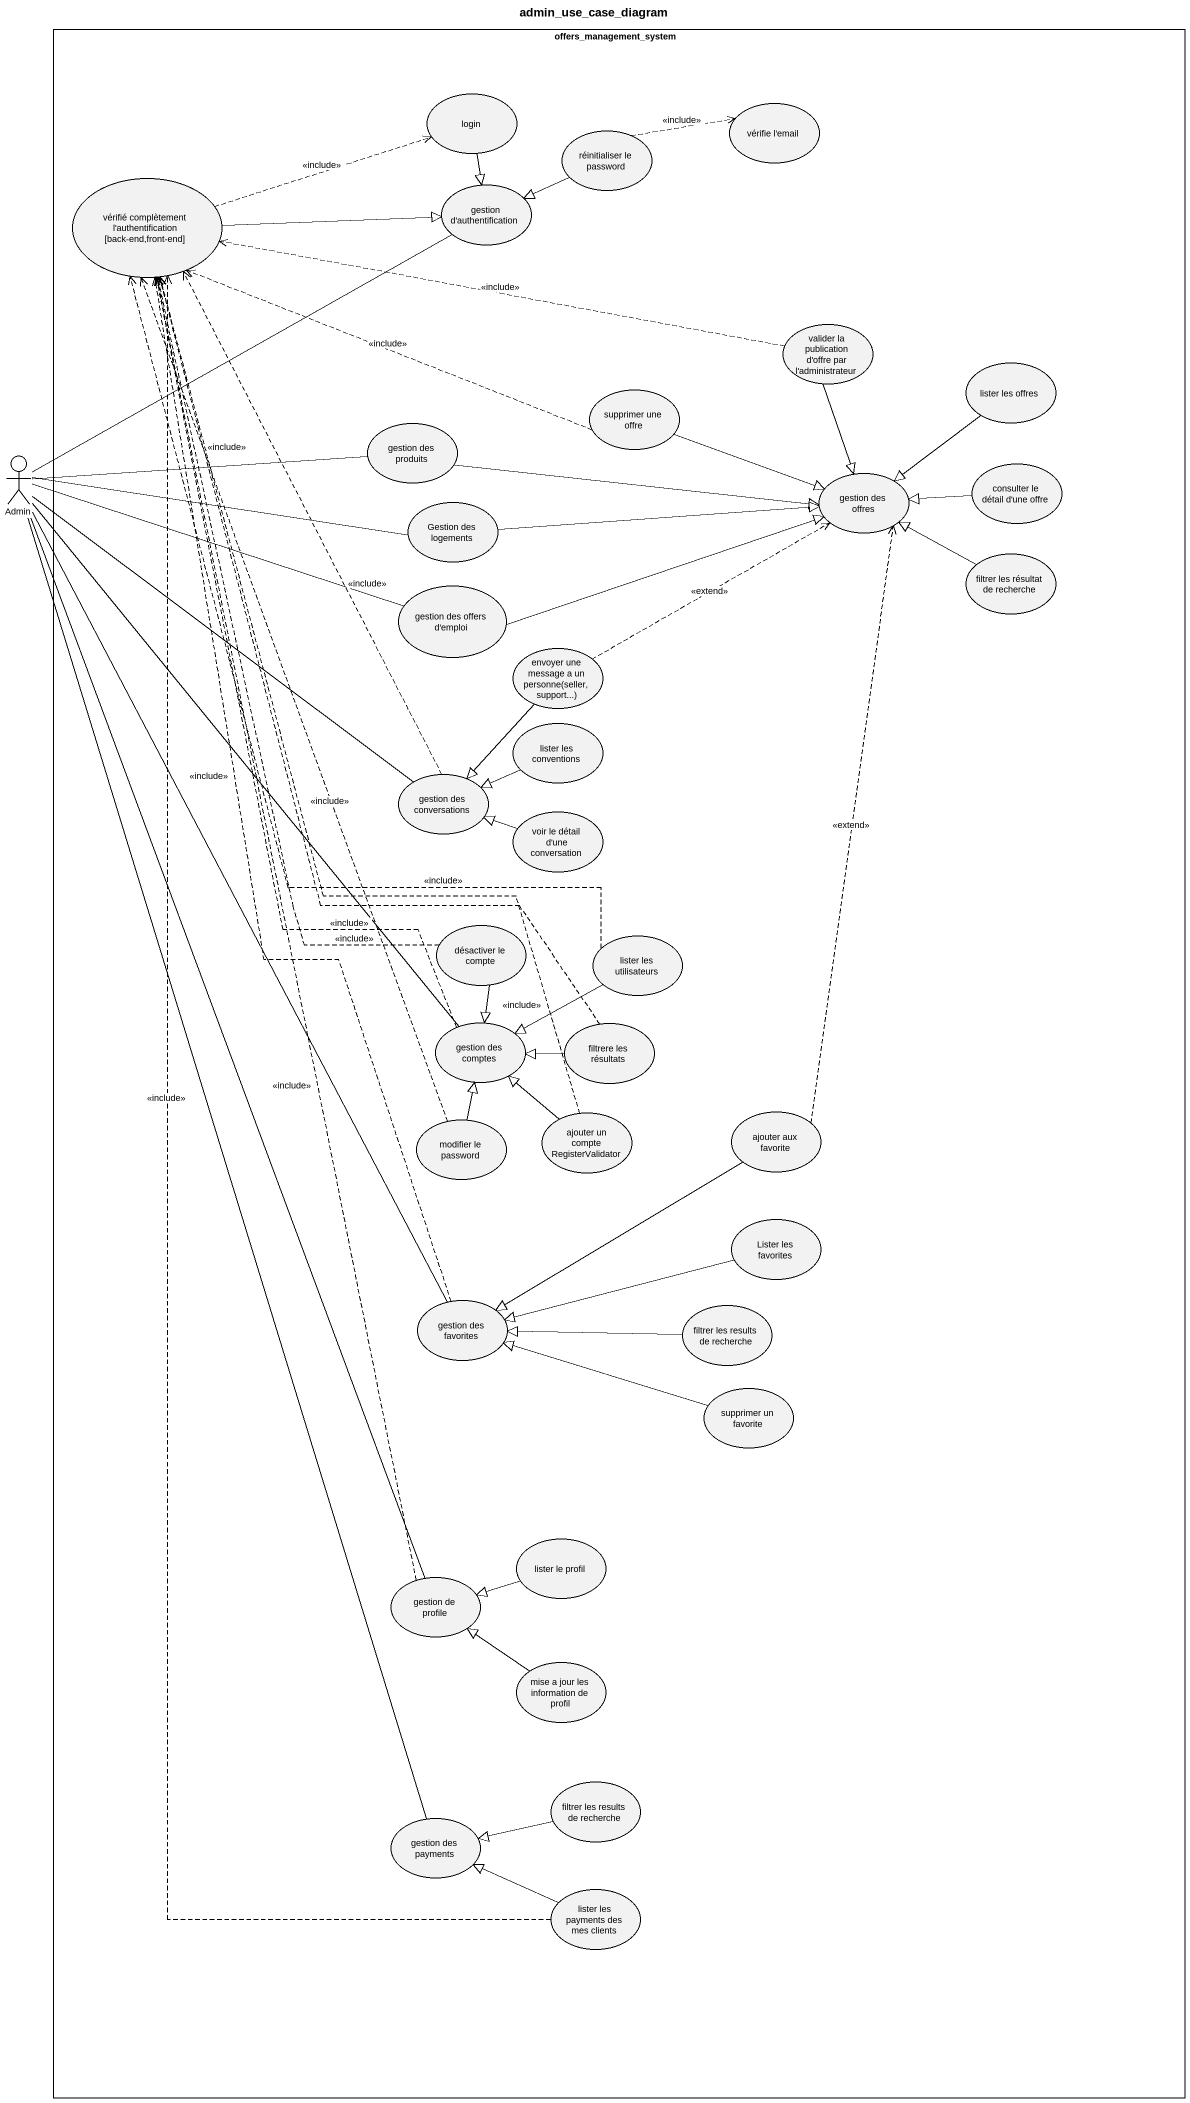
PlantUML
@startuml
title admin_use_case_diagram
rectangle offers_management_system {
  usecase login
  usecase "vérifie l'email" as vérifie_l_email
  usecase "réinitialiser le password" as réinitialiser_le_password
  usecase "vérifié complètement l'authentification [back-end,front-end]" as vérifié_complètement_l
  usecase "gestion d'authentification" as gestion_d_authentification
  usecase "valider la publication d'offre par l'administrateur" as valider_la_publication_d
  usecase "lister les offres" as lister_les_offres
  usecase "supprimer une offre" as supprimer_une_offre
  usecase "gestion des produits" as gestion_des_produits
  usecase "gestion des offres" as gestion_des_offres
  usecase "consulter le détail d'une offre" as consulter_le_détail_d_une
  usecase "Gestion des logements" as Gestion_des_logements
  usecase "filtrer les résultat de recherche" as filtrer_les_résultat_de
  usecase "gestion des offers d'emploi" as gestion_des_offers_d_emploi
  usecase "envoyer une message a un personne(seller,support...)" as envoyer_une_message_a_un
  usecase "lister les conventions" as lister_les_conventions
  usecase "gestion des conversations" as gestion_des_conversations
  usecase "voir le détail d'une conversation" as voir_le_détail_d_une
  usecase "désactiver le compte" as désactiver_le_compte
  usecase "lister les utilisateurs" as lister_les_utilisateurs
  usecase "gestion des comptes" as gestion_des_comptes
  usecase "filtrere les résultats" as filtrere_les_résultats
  usecase "ajouter un compte RegisterValidator" as ajouter_un_compte
  usecase "ajouter aux favorite" as ajouter_aux_favorite
  usecase "modifier le password" as modifier_le_password
  usecase "Lister les favorites" as Lister_les_favorites
  usecase "gestion des favorites" as gestion_des_favorites
  usecase "filtrer les results de recherche" as filtrer_les_results_de
  usecase "supprimer un favorite" as supprimer_un_favorite
  usecase "lister le profil" as lister_le_profil
  usecase "gestion de profile" as gestion_de_profile
  usecase "mise a jour les information de profil" as mise_a_jour_les_information
  usecase "filtrer les results de recherche" as filtrer_les_results_de_2
  usecase "gestion des payments" as gestion_des_payments
  usecase "lister les payments des mes clients" as lister_les_payments_des_mes
}
actor Admin
login --|> gestion_d_authentification
réinitialiser_le_password .right.> vérifie_l_email : <<include>>
réinitialiser_le_password -left-|> gestion_d_authentification
vérifié_complètement_l .right.> login : <<include>>
vérifié_complètement_l -right-|> gestion_d_authentification
valider_la_publication_d .left.> vérifié_complètement_l : <<include>>
valider_la_publication_d --|> gestion_des_offres
lister_les_offres --|> gestion_des_offres
supprimer_une_offre .left.> vérifié_complètement_l : <<include>>
supprimer_une_offre -right-|> gestion_des_offres
Admin -up- gestion_d_authentification
Admin -right- gestion_des_produits
Admin -right- Gestion_des_logements
Admin -right- gestion_des_offers_d_emploi
Admin -- gestion_des_conversations
Admin -- gestion_des_comptes
Admin -- gestion_des_favorites
Admin -- gestion_de_profile
gestion_des_produits -right-|> gestion_des_offres
consulter_le_détail_d_une -left-|> gestion_des_offres
Gestion_des_logements -right-|> gestion_des_offres
filtrer_les_résultat_de -left-|> gestion_des_offres
gestion_des_offers_d_emploi -right-|> gestion_des_offres
envoyer_une_message_a_un .right.> gestion_des_offres : <<extend>>
envoyer_une_message_a_un --|> gestion_des_conversations
lister_les_conventions -left-|> gestion_des_conversations
gestion_des_conversations .up.> vérifié_complètement_l : <<include>>
voir_le_détail_d_une -left-|> gestion_des_conversations
désactiver_le_compte .up.> vérifié_complètement_l : <<include>>
désactiver_le_compte --|> gestion_des_comptes
lister_les_utilisateurs .up.> vérifié_complètement_l : <<include>>
lister_les_utilisateurs -left-|> gestion_des_comptes
gestion_des_comptes .up.> vérifié_complètement_l : <<include>>
filtrere_les_résultats .up.> vérifié_complètement_l : <<include>>
filtrere_les_résultats -left-|> gestion_des_comptes
ajouter_un_compte .up.> vérifié_complètement_l : <<include>>
ajouter_un_compte -up-|> gestion_des_comptes
ajouter_aux_favorite .up.> gestion_des_offres : <<extend>>
ajouter_aux_favorite --|> gestion_des_favorites
modifier_le_password .up.> vérifié_complètement_l : <<include>>
modifier_le_password -up-|> gestion_des_comptes
Lister_les_favorites -left-|> gestion_des_favorites
gestion_des_favorites .up.> vérifié_complètement_l : <<include>>
filtrer_les_results_de -left-|> gestion_des_favorites
supprimer_un_favorite -left-|> gestion_des_favorites
lister_le_profil -left-|> gestion_de_profile
gestion_de_profile .up.> vérifié_complètement_l : <<include>>
mise_a_jour_les_information -up-|> gestion_de_profile
filtrer_les_results_de_2 -left-|> gestion_des_payments
gestion_des_payments -up- Admin
lister_les_payments_des_mes .up.> vérifié_complètement_l : <<include>>
lister_les_payments_des_mes -left-|> gestion_des_payments
@enduml
